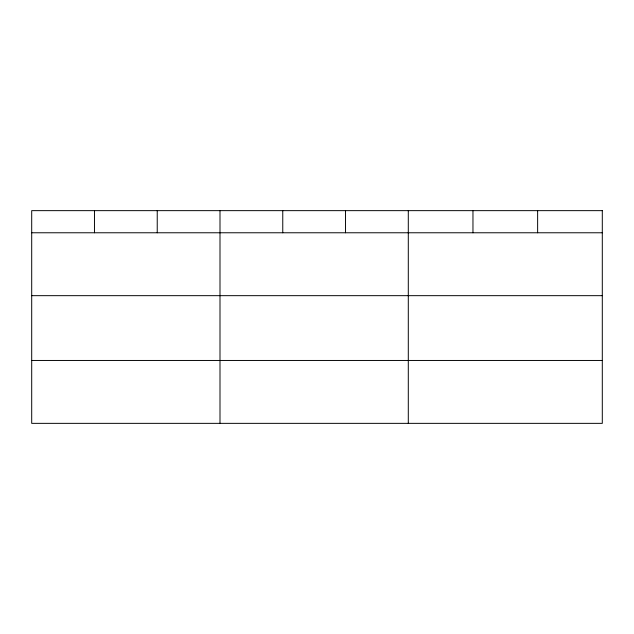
<?xml version="1.0" encoding="UTF-8"?>
<svg xmlns="http://www.w3.org/2000/svg" width="634" height="634" viewBox="0 0 634 634"><rect width="100%" height="100%" fill="white"/><g stroke="black" fill="none" stroke-linecap="round" stroke-linejoin="round"><path stroke-width="0.95" d="M31.7 232.773L602.3 232.773M31.7 295.666L602.3 295.666M31.7 360.461L602.3 360.461M537.632 210.647L537.632 232.773M472.964 210.647L472.964 232.773M408.296 210.647L408.296 423.354M345.53 210.647L345.53 232.773M282.764 210.647L282.764 232.773M219.998 210.647L219.998 423.354M157.232 210.647L157.232 232.773M94.466 210.647L94.466 232.773M602.3 210.647L31.7 210.647L31.7 423.354L602.3 423.354L602.3 210.647"/></g></svg>
